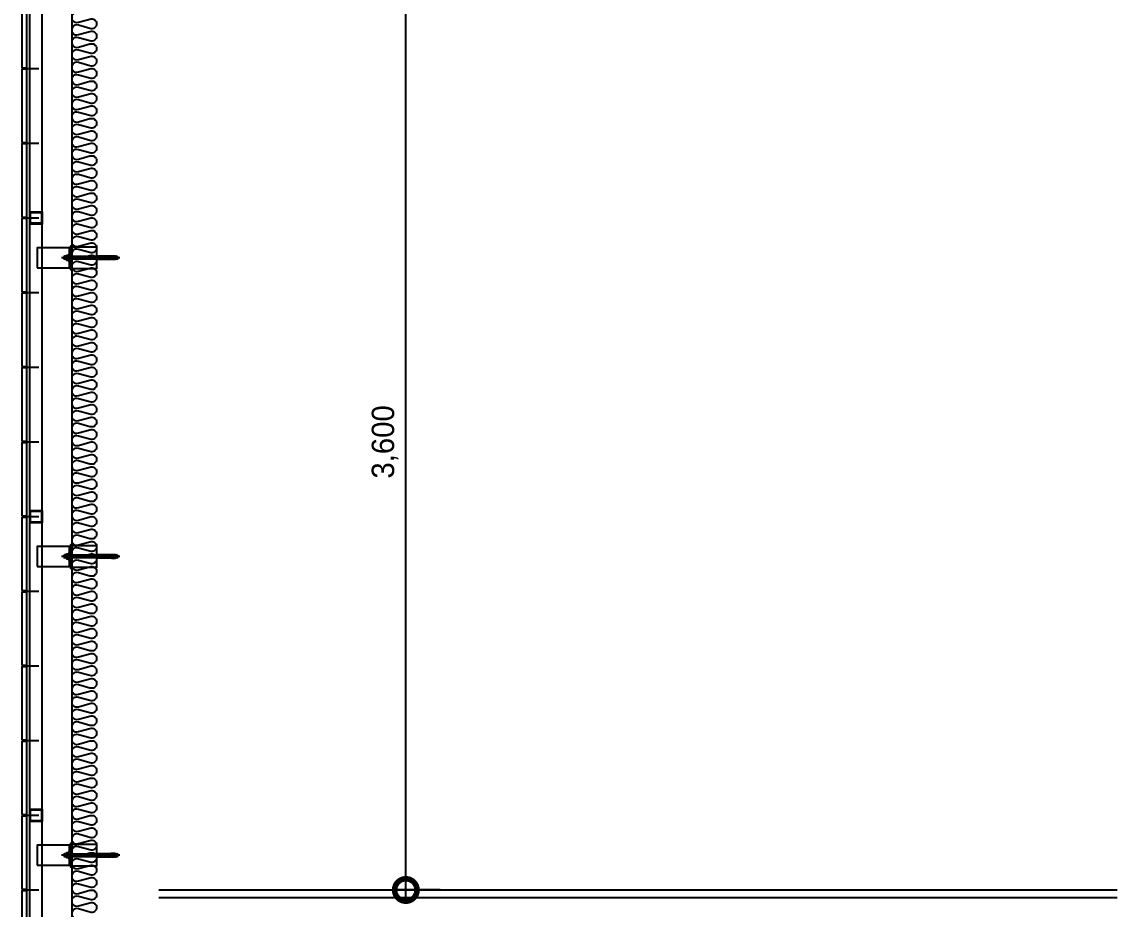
# Model space of a CAD drawing. Header units: millimetres. Extents: x 19868 to 801382, y -4805 to 85279.
# Drawn here: x 297288 to 301688, y 34852 to 38416 of the extents above; entities that cross this region are included whole.
import ezdxf

# ---------------------------------------------------------------- set-up
doc = ezdxf.new("R2010")
doc.units = ezdxf.units.MM
doc.header["$LTSCALE"] = 250
doc.layers.get('Defpoints').update_dxf_attribs({"color": 151})
for name, color, linetype in [('A-ETC-8', 8, 'Continuous'), ('A-FIN', 6, 'Continuous'), ('A-FIN-8', 8, 'Continuous'), ('ISL', 251, 'Continuous'), ('타일', 6, 'Continuous')]:
    doc.layers.add(name, color=color, linetype=linetype)
doc.layers.add('CK', color=221, linetype='Continuous', plot=False)
doc.layers.add('NOPLOT', color=191, linetype='Continuous', plot=False)
doc.styles.add('Gdim', font='')
doc.styles.get('Gdim').set_extended_font_data('Dotum')
doc.dimstyles.new('Gdim50', dxfattribs={"dimscale": 30, "dimtxt": 3, "dimasz": 6, "dimexe": 1.5, "dimexo": 2, "dimgap": 1, "dimtad": 1, "dimdec": 0, "dimzin": 0, "dimdsep": 46, "dimlunit": 6, "dimtxsty": 'Gdim', "dimblk": 'DOTSMALL', "dimcen": 1.5, "dimdle": 1.5, "dimclrd": 256, "dimclre": 256, "dimclrt": 256, "dimazin": 0, "dimtfac": 1, "dimtdec": 0, "dimtix": 1, "dimtmove": 2, "dimatfit": 3, "dimldrblk": 'DOTSMALL', "dimfxl": 1.5, "dimtolj": 1, "dimtzin": 0, "dimlwd": -1, "dimlwe": -1, "dimarcsym": 1})

# ---------------------------------------------------------------- blocks, each defined once
blk = doc.blocks.new('A$Cae507117')
at = {"layer": 'A-ETC-8'}
for points in [[(-50, 0), (-50, -50), (0, -50), (0, 0)], [(-46.8, -3.2), (-46.8, -46.8), (-3.2, -46.8), (-3.2, -3.2)]]:
    blk.add_lwpolyline(points, close=True, dxfattribs=at)
blk = doc.blocks.new('너트 M12')
for p, q in [((-9, 0), (9, 0)), ((-9.5, -9), (-9.5, -0.5)), ((9, -9.5), (-9, -9.5)), ((0, -8.3), (0, -1.2)), ((9.5, -0.5), (9.5, -9))]:
    blk.add_line(p, q)
for centre, start, end in [((-9, -0.5), 90, 180), ((-9, -9), 180, 270), ((9, -0.5), 0, 90), ((9, -9), 270, 0)]:
    blk.add_arc(centre, 0.5, start, end)
at = {"extrusion": (0, 0, -1)}
for centre, major_axis, ratio, start_param, end_param in [((-4.8, -0.9), (-4.75, 0.31), 0.185359, -0.024388, 3.141593), ((4.8, -0.9), (4.75, 0.31), 0.185108, 3.141593, 6.30754), ((-4.8, -8.6), (4.75, 0.31), 0.187111, 0, 3.166211), ((4.8, -8.6), (-4.75, 0.31), 0.185991, 3.117121, 6.283185)]:
    blk.add_ellipse(centre, major_axis=major_axis, ratio=ratio, start_param=start_param, end_param=end_param, dxfattribs=at)
blk = doc.blocks.new('A$C72d8c3b6')
at = {"layer": 'A-ETC-8'}
for p, q in [((94, 0), (-141, 0)), ((-131, 4.5), (-129.5, 6)), ((-121, 4.5), (-131, 4.5)), ((-131, -4.5), (-131, 4.5)), ((-121, 6), (-129.5, 6)), ((-129.5, -6), (-129.5, 6)), ((0, 6), (-109.5, 6)), ((0, 6), (54, 6)), ((54, -6), (54, 6)), ((54, 6), (57, 6)), ((57, -6), (57, 6)), ((71, 4.5), (57, 4.5)), ((57.6, 6.2), (57.6, -6.2)), ((60.6, 6.2), (57.6, 6.2)), ((60.6, 6.2), (75.6, 6.2)), ((61.6, -2), (61.6, 2)), ((65.6, 1.5), (65.6, 2)), ((66.1, 1), (72.7, 1)), ((71, 4.5), (82, 6)), ((76.1, 2.7), (74.3, 1.5)), ((76.6, 5.2), (76.6, 3.5)), ((82, 6), (82.5, 6)), ((84, 4.5), (84, -4.5)), ((-120.8, -4.5), (-131, -4.5)), ((-131, -4.5), (-129.5, -6)), ((-121, -6), (-129.5, -6)), ((-109.5, -6), (0, -6)), ((54, -6), (0, -6)), ((57, -6), (54, -6)), ((71, -4.5), (57, -4.5)), ((60.6, -6.2), (57.6, -6.2)), ((75.6, -6.2), (60.6, -6.2)), ((65.6, -2), (65.6, -1.5)), ((66.1, -1), (72.7, -1)), ((82, -6), (71, -4.5)), ((76.1, -2.7), (74.3, -1.5)), ((76.6, -3.5), (76.6, -5.2)), ((82.5, -6), (82, -6))]:
    blk.add_line(p, q, dxfattribs=at)
blk.add_lwpolyline([(-103.5, 47.5), (-103.5, -47.5, 0.414214), (-102.5, -48.5), (-100, -48.5), (-100, 48.5), (-102.5, 48.5, 0.414214)], format="xyb", close=True, dxfattribs=at)
for points in [[(-100, 44.5), (-100, -44.5), (0, -44.5), (0, 44.5)], [(-238.5, 40), (-103.5, 40), (-103.5, -40), (-238.5, -40)], [(-109.5, 15), (-109.5, -15), (-111.5, -15), (-111.5, 15)], [(-103.5, -40), (-109.5, -40), (-109.5, 40), (-103.5, 40)]]:
    blk.add_lwpolyline(points, close=True, dxfattribs=at)
for centre, radius, start, end in [((63.6, 2), 2, 90, 180), ((63.6, 2), 2, 0, 90), ((66.1, 1.5), 0.5, 180, 270), ((72.7, 4), 3, 270, 303.6901), ((75.6, 5.2), 1, 0, 90), ((75.6, 3.5), 1, 303.6901, 0), ((82.5, 4.5), 1.5, 0, 90), ((63.6, -2), 2, 180, 270), ((63.6, -2), 2, 270, 0), ((66.1, -1.5), 0.5, 90, 180), ((72.7, -4), 3, 56.3099, 90), ((75.6, -5.2), 1, 270, 0), ((75.6, -3.5), 1, 0, 56.3099), ((82.5, -4.5), 1.5, 270, 0)]:
    blk.add_arc(centre, radius, start, end, dxfattribs=at)
at = {"layer": 'A-ETC-8', "rotation": 270}
blk.add_blockref('너트 M12', (-111.5, 0), dxfattribs=at)
blk = doc.blocks.new('_DotSmall')
at = {"color": 0, "linetype": 'ByBlock', "const_width": 0.5}
blk.add_lwpolyline([(-0.0625, 0, 1), (0.0625, 0, 1)], format="xyb", close=True, dxfattribs=at)
blk = doc.blocks.new('*D61')
at = {"layer": 'CK', "transparency": 16777216}
for p, q in [((298830.7, 34883.9), (298830.7, 38573.9)), ((298969, 38528.9), (298785.7, 38528.9)), ((298969, 34928.9), (298785.7, 34928.9))]:
    blk.add_line(p, q, dxfattribs=at)
at = {"layer": 'Defpoints', "color": 0, "transparency": 16777216}
for p in [(298830.7, 38528.9), (299029, 38528.9), (299029, 34928.9)]:
    blk.add_point(p, dxfattribs=at)
at = {"layer": 'CK', "transparency": 16777216, "xscale": 180, "yscale": 180, "zscale": 180}
for p, rotation in [((298830.7, 38528.9), 90), ((298830.7, 34928.9), 270)]:
    blk.add_blockref('_DotSmall', p, dxfattribs=dict(at, rotation=rotation))
at = {"layer": 'CK', "transparency": 16777216, "insert": (298747, 36728.9), "char_height": 90, "attachment_point": 5, "rotation": 90, "style": 'Gdim'}
blk.add_mtext('\\A1;3,600', dxfattribs=at)
blk = doc.blocks.new('A$C229340cb')
at = {"layer": 'A-FIN'}
blk.add_lwpolyline([(-67.9, 3), (-47.9, 3), (-47.9, 297), (-67.9, 297)], close=True, dxfattribs=at)
at = {"layer": 'NOPLOT'}
for p, q in [((-67.9, 300), (0, 300)), ((-67.9, 0), (0, 0))]:
    blk.add_line(p, q, dxfattribs=at)
blk = doc.blocks.new('A$C4a48d538')
at = {"layer": 'A-FIN'}
for p in [(-232.1, 3300), (-232.1, 3000), (-232.1, 2700), (-232.1, 2400), (-232.1, 2100), (-232.1, 1800), (-232.1, 1500), (-232.1, 1200), (-232.1, 900), (-232.1, 600), (-232.1, 300), (-232.1, 0), (-232.1, -300)]:
    blk.add_blockref('A$C229340cb', p, dxfattribs=at)

msp = doc.modelspace()

# ---------------------------------------------------------------- linework, layer by layer
at = {"layer": 'A-ETC-8'}
for p, q in [((297320.2, 34653.9, 0), (297320.2, 43706.2)), ((297370.2, 34653.9, 0), (297370.2, 43705.7))]:
    msp.add_line(p, q, dxfattribs=at)
at = {"layer": 'A-FIN'}
msp.add_line((297838.2, 34928.9), (301688.2, 34928.9), dxfattribs=at)
at = {"layer": 'A-FIN-8'}
msp.add_line((297838.2, 34898.9), (301688.2, 34898.9), dxfattribs=at)
at = {"layer": 'ISL'}
msp.add_line((297488.2, 42224.2), (297488.2, 33808.9), dxfattribs=at)
msp.add_lwpolyline([(297515.3, 38452.6, 1.449198), (297515.3, 38415.2), (297561.1, 38427.6, -0.524856), (297588.2, 38408.9, -0.524856), (297561.1, 38390.2), (297515.3, 38402.6, 1.449198), (297515.3, 38365.2), (297561.1, 38377.6, -0.524856), (297588.2, 38358.9, -0.524856), (297561.1, 38340.2), (297515.3, 38352.6, 1.449198), (297515.3, 38315.2), (297561.1, 38327.6, -0.524856), (297588.2, 38308.9, -0.524856), (297561.1, 38290.2), (297515.3, 38302.6, 1.449198), (297515.3, 38265.2), (297561.1, 38277.6, -0.524856), (297588.2, 38258.9, -0.524856), (297561.1, 38240.2), (297515.3, 38252.6, 1.449198), (297515.3, 38215.2), (297561.1, 38227.6, -0.524856), (297588.2, 38208.9, -0.524856), (297561.1, 38190.2), (297515.3, 38202.6, 1.449198), (297515.3, 38165.2), (297561.1, 38177.6, -0.524856), (297588.2, 38158.9, -0.524856), (297561.1, 38140.2), (297515.3, 38152.6, 1.449198), (297515.3, 38115.2), (297561.1, 38127.6, -0.524856), (297588.2, 38108.9, -0.524856), (297561.1, 38090.2), (297515.3, 38102.6, 1.449198), (297515.3, 38065.2), (297561.1, 38077.6, -0.524856), (297588.2, 38058.9, -0.524856), (297561.1, 38040.2), (297515.3, 38052.6, 1.449198), (297515.3, 38015.2), (297561.1, 38027.6, -0.524856), (297588.2, 38008.9, -0.524856), (297561.1, 37990.2), (297515.3, 38002.6, 1.449198), (297515.3, 37965.2), (297561.1, 37977.6, -0.524856), (297588.2, 37958.9, -0.524856), (297561.1, 37940.2), (297515.3, 37952.6, 1.449198), (297515.3, 37915.2), (297561.1, 37927.6, -0.524856), (297588.2, 37908.9, -0.524856), (297561.1, 37890.2), (297515.3, 37902.6, 1.449198), (297515.3, 37865.2), (297561.1, 37877.6, -0.524856), (297588.2, 37858.9, -0.524856), (297561.1, 37840.2), (297515.3, 37852.6, 1.449198), (297515.3, 37815.2), (297561.1, 37827.6, -0.524856), (297588.2, 37808.9, -0.524856), (297561.1, 37790.2), (297515.3, 37802.6, 1.449198), (297515.3, 37765.2), (297561.1, 37777.6, -0.524856), (297588.2, 37758.9, -0.524856), (297561.1, 37740.2), (297515.3, 37752.6, 0.524933), (297488.2, 37733.9, 0.524933), (297515.3, 37715.2), (297561.1, 37727.6, -0.524856), (297588.2, 37708.9, -0.524856), (297561.1, 37690.2), (297515.3, 37702.6, 1.449198), (297515.3, 37665.2), (297561.1, 37677.6, -0.524856), (297588.2, 37658.9, -0.524856), (297561.1, 37640.2), (297515.3, 37652.6, 1.449198), (297515.3, 37615.2), (297561.1, 37627.6, -0.524856), (297588.2, 37608.9, -0.524856), (297561.1, 37590.2), (297515.3, 37602.6, 0.524933), (297488.2, 37583.9, 0.524933), (297515.3, 37565.2), (297561.1, 37577.6, -0.524856), (297588.2, 37558.9, -0.524856), (297561.1, 37540.2), (297515.3, 37552.6, 1.449198), (297515.3, 37515.2), (297561.1, 37527.6, -0.524856), (297588.2, 37508.9, -0.524856), (297561.1, 37490.2), (297515.3, 37502.6, 1.449198), (297515.3, 37465.2), (297561.1, 37477.6, -0.524856), (297588.2, 37458.9, -0.524856), (297561.1, 37440.2), (297515.3, 37452.6, 0.524933), (297488.2, 37433.9, 0.524933), (297515.3, 37415.2), (297561.1, 37427.6, -0.524856), (297588.2, 37408.9, -0.524856), (297561.1, 37390.2), (297515.3, 37402.6, 1.449198), (297515.3, 37365.2), (297561.1, 37377.6, -0.524856), (297588.2, 37358.9, -0.524856), (297561.1, 37340.2), (297515.3, 37352.6, 1.449198), (297515.3, 37315.2), (297561.1, 37327.6, -0.524856), (297588.2, 37308.9, -0.524856), (297561.1, 37290.2), (297515.3, 37302.6, 1.449198), (297515.3, 37265.2), (297561.1, 37277.6, -0.524856), (297588.2, 37258.9, -0.524856), (297561.1, 37240.2), (297515.3, 37252.6, 1.449198), (297515.3, 37215.2), (297561.1, 37227.6, -0.524856), (297588.2, 37208.9, -0.524856), (297561.1, 37190.2), (297515.3, 37202.6, 1.449198), (297515.3, 37165.2), (297561.1, 37177.6, -0.524856), (297588.2, 37158.9, -0.524856), (297561.1, 37140.2), (297515.3, 37152.6, 1.449198), (297515.3, 37115.2), (297561.1, 37127.6, -0.524856), (297588.2, 37108.9, -0.524856), (297561.1, 37090.2), (297515.3, 37102.6, 1.449198), (297515.3, 37065.2), (297561.1, 37077.6, -0.524856), (297588.2, 37058.9, -0.524856), (297561.1, 37040.2), (297515.3, 37052.6, 1.449198), (297515.3, 37015.2), (297561.1, 37027.6, -0.524856), (297588.2, 37008.9, -0.524856), (297561.1, 36990.2), (297515.3, 37002.6, 1.449198), (297515.3, 36965.2), (297561.1, 36977.6, -0.524856), (297588.2, 36958.9, -0.524856), (297561.1, 36940.2), (297515.3, 36952.6, 1.449198), (297515.3, 36915.2), (297561.1, 36927.6, -0.524856), (297588.2, 36908.9, -0.524856), (297561.1, 36890.2), (297515.3, 36902.6, 1.449198), (297515.3, 36865.2), (297561.1, 36877.6, -0.524856), (297588.2, 36858.9, -0.524856), (297561.1, 36840.2), (297515.3, 36852.6, 1.449198), (297515.3, 36815.2), (297561.1, 36827.6, -0.524856), (297588.2, 36808.9, -0.524856), (297561.1, 36790.2), (297515.3, 36802.6, 1.449198), (297515.3, 36765.2), (297561.1, 36777.6, -0.524856), (297588.2, 36758.9, -0.524856), (297561.1, 36740.2), (297515.3, 36752.6, 1.449198), (297515.3, 36715.2), (297561.1, 36727.6, -0.524856), (297588.2, 36708.9, -0.524856), (297561.1, 36690.2), (297515.3, 36702.6, 1.449198), (297515.3, 36665.2), (297561.1, 36677.6, -0.524856), (297588.2, 36658.9, -0.524856), (297561.1, 36640.2), (297515.3, 36652.6, 0.524933), (297488.2, 36633.9, 0.524933), (297515.3, 36615.2), (297561.1, 36627.6, -0.524856), (297588.2, 36608.9, -0.524856), (297561.1, 36590.2), (297515.3, 36602.6, 1.449198), (297515.3, 36565.2), (297561.1, 36577.6, -0.524856), (297588.2, 36558.9, -0.524856), (297561.1, 36540.2), (297515.3, 36552.6, 1.449198), (297515.3, 36515.2), (297561.1, 36527.6, -0.524856), (297588.2, 36508.9, -0.524856), (297561.1, 36490.2), (297515.3, 36502.6, 1.449198), (297515.3, 36465.2), (297561.1, 36477.6, -0.524856), (297588.2, 36458.9, -0.524856), (297561.1, 36440.2), (297515.3, 36452.6, 1.449198), (297515.3, 36415.2), (297561.1, 36427.6, -0.524856), (297588.2, 36408.9, -0.524856), (297561.1, 36390.2), (297515.3, 36402.6, 1.449198), (297515.3, 36365.2), (297561.1, 36377.6, -0.524856), (297588.2, 36358.9, -0.524856), (297561.1, 36340.2), (297515.3, 36352.6, 1.449198), (297515.3, 36315.2), (297561.1, 36327.6, -0.524856), (297588.2, 36308.9, -0.524856), (297561.1, 36290.2), (297515.3, 36302.6, 1.449198), (297515.3, 36265.2), (297561.1, 36277.6, -0.524856), (297588.2, 36258.9, -0.524856), (297561.1, 36240.2), (297515.3, 36252.6, 1.449198), (297515.3, 36215.2), (297561.1, 36227.6, -0.524856), (297588.2, 36208.9, -0.524856), (297561.1, 36190.2), (297515.3, 36202.6, 1.449198), (297515.3, 36165.2), (297561.1, 36177.6, -0.524856), (297588.2, 36158.9, -0.524856), (297561.1, 36140.2), (297515.3, 36152.6, 1.449198), (297515.3, 36115.2), (297561.1, 36127.6, -0.524856), (297588.2, 36108.9, -0.524856), (297561.1, 36090.2), (297515.3, 36102.6, 1.449198), (297515.3, 36065.2), (297561.1, 36077.6, -0.524856), (297588.2, 36058.9, -0.524856), (297561.1, 36040.2), (297515.3, 36052.6, 1.449198), (297515.3, 36015.2), (297561.1, 36027.6, -0.524856), (297588.2, 36008.9, -0.524856), (297561.1, 35990.2), (297515.3, 36002.6, 1.449198), (297515.3, 35965.2), (297561.1, 35977.6, -0.524856), (297588.2, 35958.9, -0.524856), (297561.1, 35940.2), (297515.3, 35952.6, 1.449198), (297515.3, 35915.2), (297561.1, 35927.6, -0.524856), (297588.2, 35908.9, -0.524856), (297561.1, 35890.2), (297515.3, 35902.6, 1.449198), (297515.3, 35865.2), (297561.1, 35877.6, -0.524856), (297588.2, 35858.9, -0.524856), (297561.1, 35840.2), (297515.3, 35852.6, 0.524933), (297488.2, 35833.9, 0.524933), (297515.3, 35815.2), (297561.1, 35827.6, -0.524856), (297588.2, 35808.9, -0.524856), (297561.1, 35790.2), (297515.3, 35802.6, 1.449198), (297515.3, 35765.2), (297561.1, 35777.6, -0.524856), (297588.2, 35758.9, -0.524856), (297561.1, 35740.2), (297515.3, 35752.6, 1.449198), (297515.3, 35715.2), (297561.1, 35727.6, -0.524856), (297588.2, 35708.9, -0.524856), (297561.1, 35690.2), (297515.3, 35702.6, 0.524933), (297488.2, 35683.9, 0.524933), (297515.3, 35665.2), (297561.1, 35677.6, -0.524856), (297588.2, 35658.9, -0.524856), (297561.1, 35640.2), (297515.3, 35652.6, 1.449198), (297515.3, 35615.2), (297561.1, 35627.6, -0.524856), (297588.2, 35608.9, -0.524856), (297561.1, 35590.2), (297515.3, 35602.6, 1.449198), (297515.3, 35565.2), (297561.1, 35577.6, -0.524856), (297588.2, 35558.9, -0.524856), (297561.1, 35540.2), (297515.3, 35552.6, 0.524933), (297488.2, 35533.9, 0.524933), (297515.3, 35515.2), (297561.1, 35527.6, -0.524856), (297588.2, 35508.9, -0.524856), (297561.1, 35490.2), (297515.3, 35502.6, 1.449198), (297515.3, 35465.2), (297561.1, 35477.6, -0.524856), (297588.2, 35458.9, -0.524856), (297561.1, 35440.2), (297515.3, 35452.6, 1.449198), (297515.3, 35415.2), (297561.1, 35427.6, -0.524856), (297588.2, 35408.9, -0.524856), (297561.1, 35390.2), (297515.3, 35402.6, 0.524933), (297488.2, 35383.9, 0.524933), (297515.3, 35365.2), (297561.1, 35377.6, -0.524856), (297588.2, 35358.9, -0.524856), (297561.1, 35340.2), (297515.3, 35352.6, 1.449198), (297515.3, 35315.2), (297561.1, 35327.6, -0.524856), (297588.2, 35308.9, -0.524856), (297561.1, 35290.2), (297515.3, 35302.6, 1.449198), (297515.3, 35265.2), (297561.1, 35277.6, -0.524856), (297588.2, 35258.9, -0.524856), (297561.1, 35240.2), (297515.3, 35252.6, 1.449198), (297515.3, 35215.2), (297561.1, 35227.6, -0.524856), (297588.2, 35208.9, -0.524856), (297561.1, 35190.2), (297515.3, 35202.6, 1.449198), (297515.3, 35165.2), (297561.1, 35177.6, -0.524856), (297588.2, 35158.9, -0.524856), (297561.1, 35140.2), (297515.3, 35152.6, 1.449198), (297515.3, 35115.2), (297561.1, 35127.6, -0.524856), (297588.2, 35108.9, -0.524856), (297561.1, 35090.2), (297515.3, 35102.6, 1.449198), (297515.3, 35065.2), (297561.1, 35077.6, -0.524856), (297588.2, 35058.9, -0.524856), (297561.1, 35040.2), (297515.3, 35052.6, 1.449198), (297515.3, 35015.2), (297561.1, 35027.6, -0.524856), (297588.2, 35008.9, -0.524856), (297561.1, 34990.2), (297515.3, 35002.6, 1.449198), (297515.3, 34965.2), (297561.1, 34977.6, -0.524856), (297588.2, 34958.9, -0.524856), (297561.1, 34940.2), (297515.3, 34952.6, 1.449198), (297515.3, 34915.2), (297561.1, 34927.6, -0.524856), (297588.2, 34908.9, -0.524856), (297561.1, 34890.2), (297515.3, 34902.6, 1.449198), (297515.3, 34865.2), (297561.1, 34877.6, -0.524856), (297588.2, 34858.9, -0.524856), (297561.1, 34840.2), (297515.3, 34852.6, 1.449198), (297515.3, 34815.2)], format="xyb", dxfattribs=at)

# ---------------------------------------------------------------- block references
at = {"layer": 'A-ETC-8', "xscale": -1, "rotation": 180}
for name, p in [('A$Cae507117', (297370.2, 37603.9)), ('A$C72d8c3b6', (297588.2, 37468.7)), ('A$Cae507117', (297370.2, 36403.9)), ('A$C72d8c3b6', (297588.2, 36268.7)), ('A$Cae507117', (297370.2, 35203.9)), ('A$C72d8c3b6', (297588.2, 35068.7))]:
    msp.add_blockref(name, p, dxfattribs=at)
at = {"layer": '타일'}
msp.add_blockref('A$C4a48d538', (297588.2, 34928.9), dxfattribs=at)

# ---------------------------------------------------------------- dimensions: what is measured, and where the dimension line sits
at = {"layer": 'CK'}
dim = msp.add_linear_dim(base=(298830.7, 38528.9), p1=(299029, 34928.9), p2=(299029, 38528.9), angle=90, dimstyle='Gdim50', dxfattribs=at)
dim.commit()
dim.dimension.update_dxf_attribs({"geometry": '*D61', "text_midpoint": (298747, 36728.9)})

doc.saveas('drawing.dxf')
